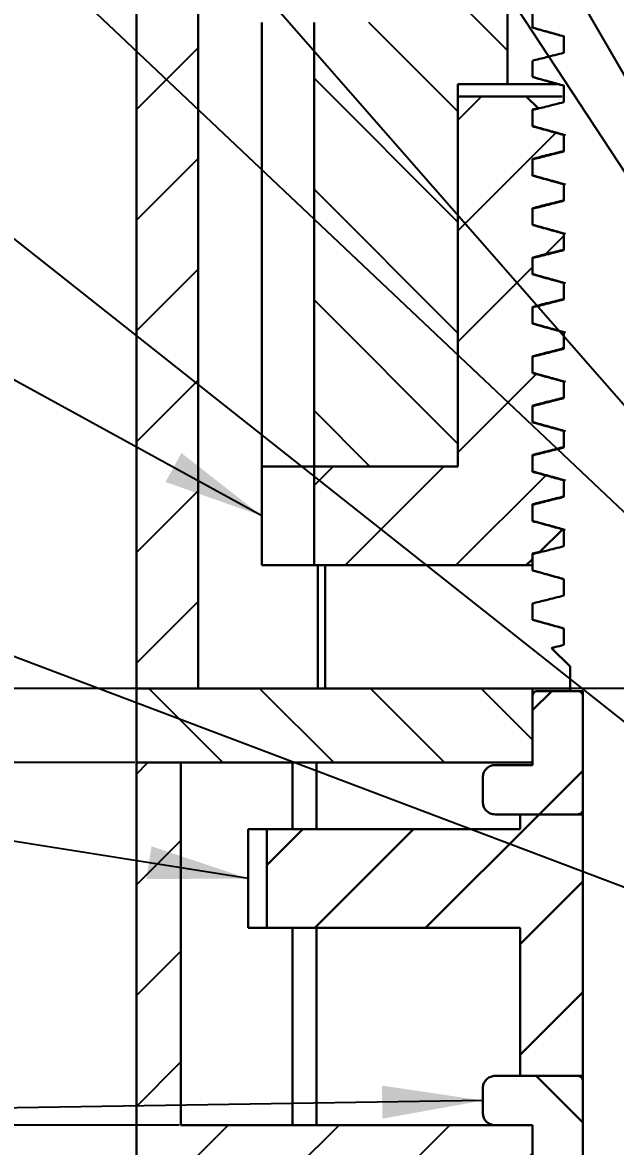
# Model space of a CAD drawing. Header units: millimetres. Extents: x 0 to 2406, y -938 to 757.
# Drawn here: x 498.7 to 522.74, y 229.88 to 275.44 of the extents above; entities that cross this region are included whole.
import ezdxf

# ---------------------------------------------------------------- set-up
doc = ezdxf.new("R2010")
doc.units = ezdxf.units.MM
doc.header["$PDSIZE"] = -1
doc.layers.add('10', color=7, linetype='Continuous')
doc.styles.add('SLDTEXTSTYLE2', font='TXT', dxfattribs={"width": 0.7})
doc.dimstyles.new('SLDDIMSTYLE1', dxfattribs={"dimtxt": 3.5, "dimasz": 4.08, "dimexe": 0, "dimexo": 0.0625, "dimgap": 0.875, "dimtad": 2, "dimrnd": 1e-09, "dimzin": 4, "dimdsep": 46, "dimtxsty": 'SLDTEXTSTYLE2', "dimsah": 1, "dimcen": 0.09, "dimadec": 0, "dimazin": 1, "dimtfac": 1, "dimtofl": 0, "dimtmove": 0, "dimatfit": 3, "dimfxl": 1, "dimfrac": 2, "dimtolj": 1, "dimtzin": 12, "dimarcsym": 0})
doc.dimstyles.new('SLDDIMSTYLE4', dxfattribs={"dimtxt": 0.18, "dimasz": 4.08, "dimexe": 0, "dimexo": 0.0625, "dimgap": 0, "dimtad": 0, "dimtih": 1, "dimtoh": 1, "dimdec": 0, "dimrnd": 1e-09, "dimzin": 0, "dimdsep": 46, "dimtxsty": 'Standard', "dimsah": 1, "dimcen": 0.09, "dimadec": 0, "dimazin": 0, "dimtfac": 4.08, "dimtdec": 0, "dimtofl": 0, "dimtmove": 0, "dimatfit": 3, "dimfxl": 1, "dimfrac": 2, "dimtolj": 1, "dimtzin": 0, "dimarcsym": 0})
doc.dimstyles.new('SLDDIMSTYLE8', dxfattribs={"dimtxt": 3.5, "dimasz": 4.08, "dimexe": 0, "dimexo": 0.0625, "dimgap": 0.875, "dimtad": 2, "dimrnd": 1e-09, "dimzin": 4, "dimdsep": 46, "dimtxsty": 'SLDTEXTSTYLE2', "dimsah": 1, "dimcen": 0.09, "dimadec": 0, "dimazin": 1, "dimtfac": 1, "dimtmove": 0, "dimatfit": 0, "dimfxl": 1, "dimfrac": 2, "dimtolj": 1, "dimtzin": 12, "dimarcsym": 0})
pattern_1 = [(45, (92.2066, 0), (-2.245064, 2.245064), [])]
pattern_2 = [(135, (92.2066, 0), (-2.245064, -2.245064), [])]

# ---------------------------------------------------------------- blocks, each defined once
blk = doc.blocks.new('_D_18')
at = {"layer": '10', "color": 0, "lineweight": -2, "transparency": 16777216}
for p, q in [((483.017, 249.518), (483.017, 253.598)), ((503.252, 245.438), (483.017, 245.438)), ((483.017, 245.438), (483.017, 230.738)), ((505.052, 230.738), (483.017, 230.738)), ((483.017, 226.658), (483.017, 206.128))]:
    blk.add_line(p, q, dxfattribs=at)
at = {"layer": '10', "color": 0, "transparency": 16777216}
for points in [[(482.337, 249.518), (483.697, 249.518), (483.017, 245.438)], [(482.337, 226.658), (483.697, 226.658), (483.017, 230.738)]]:
    blk.add_solid(points, dxfattribs=at)
at = {"layer": 'Defpoints', "color": 0, "transparency": 16777216}
for p in [(483.017, 245.438), (503.315, 245.438), (505.115, 230.738)]:
    blk.add_point(p, dxfattribs=at)
at = {"layer": '10', "color": 0, "lineweight": 25, "transparency": 16777216, "insert": (476.142, 214.353), "char_height": 3.5, "attachment_point": 2, "rotation": 90, "style": 'SLDTEXTSTYLE2'}
blk.add_mtext('\\A1;{\\H1.71429x;14.70}', dxfattribs=at)
blk = doc.blocks.new('_D_19')
at = {"layer": '10', "color": 0, "lineweight": -2, "transparency": 16777216}
for p, q in [((527.155, 452.338), (494.45, 452.338)), ((494.45, 252.518), (494.45, 448.258)), ((529.194, 248.438), (494.45, 248.438))]:
    blk.add_line(p, q, dxfattribs=at)
at = {"layer": '10', "color": 0, "transparency": 16777216}
for points in [[(493.77, 448.258), (495.13, 448.258), (494.45, 452.338)], [(493.77, 252.518), (495.13, 252.518), (494.45, 248.438)]]:
    blk.add_solid(points, dxfattribs=at)
at = {"layer": 'Defpoints', "color": 0, "transparency": 16777216}
for p in [(494.45, 452.338), (527.217, 452.338), (529.257, 248.438)]:
    blk.add_point(p, dxfattribs=at)
at = {"layer": '10', "color": 0, "lineweight": 25, "transparency": 16777216, "insert": (487.575, 364.827), "char_height": 3.5, "attachment_point": 2, "rotation": 90, "style": 'SLDTEXTSTYLE2'}
blk.add_mtext('\\A1;{\\Fgbenor|c134;\\H1.71429x;203.90}', dxfattribs=at)

msp = doc.modelspace()

# ---------------------------------------------------------------- hatches: boundary and pattern name
at = {"layer": '10', "linetype": 'Continuous', "lineweight": 25}
h = msp.add_hatch(dxfattribs=at)
h.set_pattern_fill('ANSI31', color=256, angle=90, style=0)
h.set_pattern_definition(pattern_2)
edge = h.paths.add_edge_path(flags=0)
edge.add_line((510.5149293, 257.438367), (516.3510332, 257.438367))
edge.add_line((516.3510332, 257.438367), (516.3510332, 272.938367))
edge.add_line((516.3510332, 272.938367), (518.363153, 272.938367))
edge.add_line((518.363153, 272.938367), (518.363153, 472.2881519))
edge.add_spline(control_points=[(518.363153, 472.2881519), (518.2791646, 472.3382116), (518.1951837, 472.3882838), (518.1112094, 472.438367)], knot_values=[0.013742572, 0.013742572, 0.013742572, 0.013742572, 0.0140322545, 0.0140322545, 0.0140322545, 0.0140322545], weights=[1, 1, 1, 1], degree=3, periodic=0)
edge.add_line((518.1112094, 472.438367), (518.1112094, 505.938367))
edge.add_spline(control_points=[(518.1112094, 505.938367), (517.6078459, 506.4380032), (517.1049141, 506.9380742), (516.6022034, 507.438367)], knot_values=[0.0187995827, 0.0187995827, 0.0187995827, 0.0187995827, 0.0209215817, 0.0209215817, 0.0209215817, 0.0209215817], weights=[1, 1, 1, 1], degree=3, periodic=0)
edge.add_line((516.6022034, 507.438367), (515.1463067, 507.438367))
edge.add_spline(control_points=[(515.1463067, 507.438367), (514.8787642, 507.171737), (514.6112612, 506.9050674), (514.3437889, 506.638367)], knot_values=[0.0262010486, 0.0262010486, 0.0262010486, 0.0262010486, 0.0273347172, 0.0273347172, 0.0273347172, 0.0273347172], weights=[1, 1, 1, 1], degree=3, periodic=0)
edge.add_line((514.3437889, 506.638367), (514.3437889, 275.438367))
edge.add_line((514.3437889, 275.438367), (510.5149293, 275.438367))
edge.add_line((510.5149293, 275.438367), (510.5149293, 257.438367))
h = msp.add_hatch(dxfattribs=at)
h.set_pattern_fill('ANSI31', color=256, style=0)
h.set_pattern_definition(pattern_1)
h.paths.add_polyline_path([(503.3149293, 248.438367), (505.8149293, 248.438367), (505.8149293, 468.438367), (504.1149293, 468.438367), (504.1149293, 466.438367), (503.3149293, 466.438367)], flags=0)
h = msp.add_hatch(dxfattribs=at)
h.set_pattern_fill('ANSI31', color=256, style=0)
h.set_pattern_definition(pattern_1)
edge = h.paths.add_edge_path(flags=0)
edge.add_line((520.6425811, 258.2282455), (520.6425811, 258.8883725))
edge.add_spline(control_points=[(520.6425811, 258.8883725), (520.4375151, 258.9457427), (520.2323487, 259.0027544), (520.0271192, 259.0595367), (519.8091104, 259.1198548), (519.5910294, 259.1799119), (519.3729013, 259.2397971)], knot_values=[0.0000397731, 0.0000397731, 0.0000397731, 0.0000397731, 0.0006785928, 0.0006785928, 0.0006785928, 0.0013571902, 0.0013571902, 0.0013571902, 0.0013571902], weights=[1, 1, 1, 1, 1, 1, 1], degree=3, periodic=0)
edge.add_line((519.3729013, 259.2397971), (519.3729013, 259.9097971))
edge.add_spline(control_points=[(519.3729013, 259.9097971), (519.590663, 259.9653576), (519.8085105, 260.020584), (520.026486, 260.0752999), (520.2317175, 260.1268169), (520.4370626, 260.1778859), (520.6425811, 260.2282455)], knot_values=[0, 0, 0, 0, 0.0006742137, 0.0006742137, 0.0006742137, 0.0013090105, 0.0013090105, 0.0013090105, 0.0013090105], weights=[1, 1, 1, 1, 1, 1, 1], degree=3, periodic=0)
edge.add_line((520.6425811, 260.2282455), (520.6425811, 260.8883725))
edge.add_spline(control_points=[(520.6425811, 260.8883725), (520.4375151, 260.9457427), (520.2323487, 261.0027544), (520.0271192, 261.0595367), (519.8091104, 261.1198548), (519.5910294, 261.1799119), (519.3729013, 261.2397971)], knot_values=[0.0000397731, 0.0000397731, 0.0000397731, 0.0000397731, 0.0006785928, 0.0006785928, 0.0006785928, 0.0013571902, 0.0013571902, 0.0013571902, 0.0013571902], weights=[1, 1, 1, 1, 1, 1, 1], degree=3, periodic=0)
edge.add_line((519.3729013, 261.2397971), (519.3729013, 261.9097971))
edge.add_spline(control_points=[(519.3729013, 261.9097971), (519.590663, 261.9653576), (519.8085105, 262.020584), (520.026486, 262.0752999), (520.2317175, 262.1268169), (520.4370626, 262.1778859), (520.6425811, 262.2282455)], knot_values=[0, 0, 0, 0, 0.0006742137, 0.0006742137, 0.0006742137, 0.0013090105, 0.0013090105, 0.0013090105, 0.0013090105], weights=[1, 1, 1, 1, 1, 1, 1], degree=3, periodic=0)
edge.add_line((520.6425811, 262.2282455), (520.6425811, 262.8883725))
edge.add_spline(control_points=[(520.6425811, 262.8883725), (520.4375151, 262.9457427), (520.2323487, 263.0027544), (520.0271192, 263.0595367), (519.8091104, 263.1198548), (519.5910294, 263.1799119), (519.3729013, 263.2397971)], knot_values=[0.0000397731, 0.0000397731, 0.0000397731, 0.0000397731, 0.0006785928, 0.0006785928, 0.0006785928, 0.0013571902, 0.0013571902, 0.0013571902, 0.0013571902], weights=[1, 1, 1, 1, 1, 1, 1], degree=3, periodic=0)
edge.add_line((519.3729013, 263.2397971), (519.3729013, 263.9097971))
edge.add_spline(control_points=[(519.3729013, 263.9097971), (519.590663, 263.9653576), (519.8085105, 264.020584), (520.026486, 264.0752999), (520.2317175, 264.1268169), (520.4370626, 264.1778859), (520.6425811, 264.2282455)], knot_values=[0, 0, 0, 0, 0.0006742137, 0.0006742137, 0.0006742137, 0.0013090105, 0.0013090105, 0.0013090105, 0.0013090105], weights=[1, 1, 1, 1, 1, 1, 1], degree=3, periodic=0)
edge.add_line((520.6425811, 264.2282455), (520.6425811, 264.8883725))
edge.add_spline(control_points=[(520.6425811, 264.8883725), (520.4375151, 264.9457427), (520.2323487, 265.0027544), (520.0271192, 265.0595367), (519.8091104, 265.1198548), (519.5910294, 265.1799119), (519.3729013, 265.2397971)], knot_values=[0.0000397731, 0.0000397731, 0.0000397731, 0.0000397731, 0.0006785928, 0.0006785928, 0.0006785928, 0.0013571902, 0.0013571902, 0.0013571902, 0.0013571902], weights=[1, 1, 1, 1, 1, 1, 1], degree=3, periodic=0)
edge.add_line((519.3729013, 265.2397971), (519.3729013, 265.9097971))
edge.add_spline(control_points=[(519.3729013, 265.9097971), (519.590663, 265.9653576), (519.8085105, 266.020584), (520.026486, 266.0752999), (520.2317175, 266.1268169), (520.4370626, 266.1778859), (520.6425811, 266.2282455)], knot_values=[0, 0, 0, 0, 0.0006742137, 0.0006742137, 0.0006742137, 0.0013090105, 0.0013090105, 0.0013090105, 0.0013090105], weights=[1, 1, 1, 1, 1, 1, 1], degree=3, periodic=0)
edge.add_line((520.6425811, 266.2282455), (520.6425811, 266.8883725))
edge.add_spline(control_points=[(520.6425811, 266.8883725), (520.4375151, 266.9457427), (520.2323487, 267.0027544), (520.0271192, 267.0595367), (519.8091104, 267.1198548), (519.5910294, 267.1799119), (519.3729013, 267.2397971)], knot_values=[0.0000397731, 0.0000397731, 0.0000397731, 0.0000397731, 0.0006785928, 0.0006785928, 0.0006785928, 0.0013571902, 0.0013571902, 0.0013571902, 0.0013571902], weights=[1, 1, 1, 1, 1, 1, 1], degree=3, periodic=0)
edge.add_line((519.3729013, 267.2397971), (519.3729013, 267.9097971))
edge.add_spline(control_points=[(519.3729013, 267.9097971), (519.590663, 267.9653576), (519.8085105, 268.020584), (520.026486, 268.0752999), (520.2317175, 268.1268169), (520.4370626, 268.1778859), (520.6425811, 268.2282455)], knot_values=[0, 0, 0, 0, 0.0006742137, 0.0006742137, 0.0006742137, 0.0013090105, 0.0013090105, 0.0013090105, 0.0013090105], weights=[1, 1, 1, 1, 1, 1, 1], degree=3, periodic=0)
edge.add_line((520.6425811, 268.2282455), (520.6425811, 268.8883725))
edge.add_spline(control_points=[(520.6425811, 268.8883725), (520.4375151, 268.9457427), (520.2323487, 269.0027544), (520.0271192, 269.0595367), (519.8091104, 269.1198548), (519.5910294, 269.1799119), (519.3729013, 269.2397971)], knot_values=[0.0000397731, 0.0000397731, 0.0000397731, 0.0000397731, 0.0006785928, 0.0006785928, 0.0006785928, 0.0013571902, 0.0013571902, 0.0013571902, 0.0013571902], weights=[1, 1, 1, 1, 1, 1, 1], degree=3, periodic=0)
edge.add_line((519.3729013, 269.2397971), (519.3729013, 269.9097971))
edge.add_spline(control_points=[(519.3729013, 269.9097971), (519.590663, 269.9653576), (519.8085105, 270.020584), (520.026486, 270.0752999), (520.2317175, 270.1268169), (520.4370626, 270.1778859), (520.6425811, 270.2282455)], knot_values=[0, 0, 0, 0, 0.0006742137, 0.0006742137, 0.0006742137, 0.0013090105, 0.0013090105, 0.0013090105, 0.0013090105], weights=[1, 1, 1, 1, 1, 1, 1], degree=3, periodic=0)
edge.add_line((520.6425811, 270.2282455), (520.6425811, 270.8883725))
edge.add_spline(control_points=[(520.6425811, 270.8883725), (520.4375151, 270.9457427), (520.2323487, 271.0027544), (520.0271192, 271.0595367), (519.8091104, 271.1198548), (519.5910294, 271.1799119), (519.3729013, 271.2397971)], knot_values=[0.0000397731, 0.0000397731, 0.0000397731, 0.0000397731, 0.0006785928, 0.0006785928, 0.0006785928, 0.0013571902, 0.0013571902, 0.0013571902, 0.0013571902], weights=[1, 1, 1, 1, 1, 1, 1], degree=3, periodic=0)
edge.add_line((519.3729013, 271.2397971), (519.3729013, 271.9097971))
edge.add_spline(control_points=[(519.3729013, 271.9097971), (519.4476298, 271.9288636), (519.5223686, 271.9478899), (519.597119, 271.9668702)], knot_values=[0, 0, 0, 0, 0.0002313674, 0.0002313674, 0.0002313674, 0.0002313674], weights=[1, 1, 1, 1], degree=3, periodic=0)
edge.add_spline(control_points=[(519.597119, 271.9668702), (519.4380251, 272.1239435), (519.2790305, 272.2811175), (519.1201106, 272.438367)], knot_values=[0.0132082727, 0.0132082727, 0.0132082727, 0.0132082727, 0.0138769161, 0.0138769161, 0.0138769161, 0.0138769161], weights=[1, 1, 1, 1], degree=3, periodic=0)
edge.add_line((519.1201106, 272.438367), (516.3510332, 272.438367))
edge.add_line((516.3510332, 272.438367), (516.3510332, 257.438367))
edge.add_line((516.3510332, 257.438367), (510.5149293, 257.438367))
edge.add_line((510.5149293, 257.438367), (510.5149293, 253.438367))
edge.add_line((510.5149293, 253.438367), (519.1201106, 253.438367))
edge.add_spline(control_points=[(519.1201106, 253.438367), (519.2043519, 253.5217229), (519.2886143, 253.6050574), (519.3729013, 253.688367)], knot_values=[0.0000542978, 0.0000542978, 0.0000542978, 0.0000542978, 0.000409714, 0.000409714, 0.000409714, 0.000409714], weights=[1, 1, 1, 1], degree=3, periodic=0)
edge.add_line((519.3729013, 253.688367), (519.3729013, 253.9097971))
edge.add_spline(control_points=[(519.3729013, 253.9097971), (519.4735301, 253.9354719), (519.5741776, 253.961074), (519.6748472, 253.9865885)], knot_values=[0, 0, 0, 0, 0.0003115576, 0.0003115576, 0.0003115576, 0.0003115576], weights=[1, 1, 1, 1], degree=3, periodic=0)
edge.add_spline(control_points=[(519.6748472, 253.9865885), (519.9836966, 254.2913852), (520.2929196, 254.595805), (520.6028761, 254.8994757)], knot_values=[0.0008339732, 0.0008339732, 0.0008339732, 0.0008339732, 0.0021354011, 0.0021354011, 0.0021354011, 0.0021354011], weights=[1, 1, 1, 1], degree=3, periodic=0)
edge.add_spline(control_points=[(520.6028761, 254.8994757), (520.4110326, 254.9530999), (520.2191036, 255.006419), (520.0271192, 255.0595367), (519.8091104, 255.1198548), (519.5910294, 255.1799119), (519.3729013, 255.2397971)], knot_values=[0.0000810013, 0.0000810013, 0.0000810013, 0.0000810013, 0.0006785928, 0.0006785928, 0.0006785928, 0.0013571902, 0.0013571902, 0.0013571902, 0.0013571902], weights=[1, 1, 1, 1, 1, 1, 1], degree=3, periodic=0)
edge.add_line((519.3729013, 255.2397971), (519.3729013, 255.9097971))
edge.add_spline(control_points=[(519.3729013, 255.9097971), (519.590663, 255.9653576), (519.8085105, 256.020584), (520.026486, 256.0752999), (520.2317175, 256.1268169), (520.4370626, 256.1778859), (520.6425811, 256.2282455)], knot_values=[0, 0, 0, 0, 0.0006742137, 0.0006742137, 0.0006742137, 0.0013090105, 0.0013090105, 0.0013090105, 0.0013090105], weights=[1, 1, 1, 1, 1, 1, 1], degree=3, periodic=0)
edge.add_line((520.6425811, 256.2282455), (520.6425811, 256.8883725))
edge.add_spline(control_points=[(520.6425811, 256.8883725), (520.4375151, 256.9457427), (520.2323487, 257.0027544), (520.0271192, 257.0595367), (519.8091104, 257.1198548), (519.5910294, 257.1799119), (519.3729013, 257.2397971)], knot_values=[0.0000397731, 0.0000397731, 0.0000397731, 0.0000397731, 0.0006785928, 0.0006785928, 0.0006785928, 0.0013571902, 0.0013571902, 0.0013571902, 0.0013571902], weights=[1, 1, 1, 1, 1, 1, 1], degree=3, periodic=0)
edge.add_line((519.3729013, 257.2397971), (519.3729013, 257.9097971))
edge.add_spline(control_points=[(519.3729013, 257.9097971), (519.590663, 257.9653576), (519.8085105, 258.020584), (520.026486, 258.0752999), (520.2317175, 258.1268169), (520.4370626, 258.1778859), (520.6425811, 258.2282455)], knot_values=[0, 0, 0, 0, 0.0006742137, 0.0006742137, 0.0006742137, 0.0013090105, 0.0013090105, 0.0013090105, 0.0013090105], weights=[1, 1, 1, 1, 1, 1, 1], degree=3, periodic=0)
h = msp.add_hatch(dxfattribs=at)
h.set_pattern_fill('ANSI31', color=256, angle=90, style=0)
h.set_pattern_definition(pattern_2)
h.paths.add_polyline_path([(503.3149293, 248.438367), (503.3149293, 245.438367), (519.3729013, 245.438367), (519.3729013, 248.438367)], flags=0)
at = {"layer": '10', "linetype": 'Continuous', "lineweight": 30}
h = msp.add_hatch(dxfattribs=at)
h.set_pattern_fill('ANSI31', color=256, style=0)
h.set_pattern_definition(pattern_1)
edge = h.paths.add_edge_path(flags=0)
edge.add_spline(control_points=[(517.3562196, 243.838367), (517.3562196, 243.7827214), (517.3658316, 243.7263104), (517.3842442, 243.6737993), (517.4026768, 243.6212308), (517.4304326, 243.5711256), (517.4651869, 243.52759), (517.5000291, 243.4839441), (517.542855, 243.4457034), (517.5901213, 243.4159572), (517.6376558, 243.3860421), (517.6909795, 243.3638967), (517.7457106, 243.3512898), (517.7828833, 243.3427273), (517.8212708, 243.338367), (517.8594169, 243.338367)], knot_values=[0.0000001972, 0.0000001972, 0.0000001972, 0.0000001972, 0.000167134, 0.000167134, 0.000167134, 0.0003342418, 0.0003342418, 0.0003342418, 0.0005017663, 0.0005017663, 0.0005017663, 0.0006702493, 0.0006702493, 0.0006702493, 0.0007845198, 0.0007845198, 0.0007845198, 0.0007845198], weights=[1, 1, 1, 1, 1, 1, 1, 1, 1, 1, 1, 1, 1, 1, 1, 1], degree=3, periodic=0)
edge.add_line((517.8594169, 243.338367), (521.2062896, 243.338367))
edge.add_spline(control_points=[(521.2062896, 243.338367), (521.2246392, 243.338367), (521.2431423, 243.3407882), (521.2608722, 243.3455167), (521.2837843, 243.3516273), (521.3059696, 243.3617912), (521.3255119, 243.3752226), (521.3448342, 243.3885029), (521.3621213, 243.4053686), (521.3757692, 243.424433), (521.3890424, 243.4429739), (521.3992476, 243.4641342), (521.4053927, 243.4860928), (521.4101327, 243.5030307), (521.4125783, 243.5207784), (521.4125783, 243.538367)], knot_values=[0.0000864699, 0.0000864699, 0.0000864699, 0.0000864699, 0.0001414714, 0.0001414714, 0.0001414714, 0.0002126272, 0.0002126272, 0.0002126272, 0.0002829985, 0.0002829985, 0.0002829985, 0.0003514234, 0.0003514234, 0.0003514234, 0.000403887, 0.000403887, 0.000403887, 0.000403887], weights=[1, 1, 1, 1, 1, 1, 1, 1, 1, 1, 1, 1, 1, 1, 1, 1], degree=3, periodic=0)
edge.add_line((521.4125783, 243.538367), (521.4125783, 248.138367))
edge.add_spline(control_points=[(521.4125783, 248.138367), (521.4125783, 248.1601551), (521.408787, 248.1822415), (521.4015591, 248.2027957), (521.3943133, 248.2234012), (521.3834267, 248.2430273), (521.3698585, 248.2601443), (521.3560896, 248.2775147), (521.339202, 248.2927687), (521.3205833, 248.304796), (521.3013948, 248.3171914), (521.2798595, 248.3264939), (521.2576985, 248.3320375), (521.2409489, 248.3362273), (521.2235553, 248.338367), (521.2062896, 248.338367)], knot_values=[0.0000001971, 0.0000001971, 0.0000001971, 0.0000001971, 0.0000655613, 0.0000655613, 0.0000655613, 0.0001310612, 0.0001310612, 0.0001310612, 0.0001975199, 0.0001975199, 0.0001975199, 0.0002660359, 0.0002660359, 0.0002660359, 0.0003177979, 0.0003177979, 0.0003177979, 0.0003177979], weights=[1, 1, 1, 1, 1, 1, 1, 1, 1, 1, 1, 1, 1, 1, 1, 1], degree=3, periodic=0)
edge.add_line((521.2062896, 248.338367), (519.5753469, 248.338367))
edge.add_spline(control_points=[(519.5753469, 248.338367), (519.5682779, 248.338367), (519.5611994, 248.3380007), (519.5541682, 248.3372706), (519.5313375, 248.3349001), (519.5085967, 248.3285537), (519.4878496, 248.3187343), (519.4671711, 248.3089473), (519.4478965, 248.2954329), (519.4316792, 248.2792964), (519.4156201, 248.2633173), (519.4021111, 248.2443166), (519.3923313, 248.2238817), (519.3826667, 248.2036876), (519.3763756, 248.1815284), (519.3740091, 248.1592662), (519.3732716, 248.1523291), (519.3729013, 248.1453432), (519.3729013, 248.138367)], knot_values=[0.0003149874, 0.0003149874, 0.0003149874, 0.0003149874, 0.0003360546, 0.0003360546, 0.0003360546, 0.000404939, 0.000404939, 0.000404939, 0.0004736027, 0.0004736027, 0.0004736027, 0.0005415932, 0.0005415932, 0.0005415932, 0.0006087711, 0.0006087711, 0.0006087711, 0.0006294305, 0.0006294305, 0.0006294305, 0.0006294305], weights=[1, 1, 1, 1, 1, 1, 1, 1, 1, 1, 1, 1, 1, 1, 1, 1, 1, 1, 1], degree=3, periodic=0)
edge.add_line((519.3729013, 248.138367), (519.3729013, 245.338367))
edge.add_line((519.3729013, 245.338367), (517.8594169, 245.338367))
edge.add_spline(control_points=[(517.8594169, 245.338367), (517.8409741, 245.338367), (517.8225038, 245.3373576), (517.8041709, 245.3353471), (517.7477747, 245.3291624), (517.6916619, 245.3131499), (517.6405123, 245.288604), (517.5894788, 245.2641138), (517.5419699, 245.2304435), (517.501996, 245.1903653), (517.4622372, 245.1505027), (517.4288295, 245.1031893), (517.4046151, 245.0523617), (517.380548, 245.0018432), (517.3648963, 244.9464507), (517.3589932, 244.8908045), (517.3571468, 244.8733986), (517.3562196, 244.8558706), (517.3562196, 244.838367)], knot_values=[0.0007848792, 0.0007848792, 0.0007848792, 0.0007848792, 0.0008398553, 0.0008398553, 0.0008398553, 0.0010100929, 0.0010100929, 0.0010100929, 0.0011799508, 0.0011799508, 0.0011799508, 0.0013488881, 0.0013488881, 0.0013488881, 0.0015167824, 0.0015167824, 0.0015167824, 0.0015686191, 0.0015686191, 0.0015686191, 0.0015686191], weights=[1, 1, 1, 1, 1, 1, 1, 1, 1, 1, 1, 1, 1, 1, 1, 1, 1, 1, 1], degree=3, periodic=0)
edge.add_line((517.3562196, 244.838367), (517.3562196, 243.838367))
at = {"layer": '10', "linetype": 'Continuous', "lineweight": 25}
h = msp.add_hatch(dxfattribs=at)
h.set_pattern_fill('ANSI31', color=256, style=0)
h.set_pattern_definition(pattern_1)
edge = h.paths.add_edge_path(flags=0)
edge.add_line((519.3729013, 230.738367), (505.1149293, 230.738367))
edge.add_line((505.1149293, 230.738367), (505.1149293, 245.438367))
edge.add_line((505.1149293, 245.438367), (503.3149293, 245.438367))
edge.add_line((503.3149293, 245.438367), (503.3149293, 229.438367))
edge.add_arc((503.8149293, 229.438367), 0.5, 180, 270)
edge.add_line((503.8149293, 228.938367), (519.3729013, 228.938367))
edge.add_line((519.3729013, 228.938367), (519.3729013, 230.738367))
at = {"layer": '10', "linetype": 'Continuous', "lineweight": 30}
h = msp.add_hatch(dxfattribs=at)
h.set_pattern_fill('ANSI31', color=256, style=0)
h.set_pattern_definition(pattern_1)
h.paths.add_polyline_path([(508.607186, 238.738367), (518.8675776, 238.738367), (518.8675776, 232.738367), (521.4125783, 232.738367), (521.4125783, 243.338367), (518.8675776, 243.338367), (518.8675776, 242.738367), (508.607186, 242.738367)], flags=0)
h = msp.add_hatch(dxfattribs=at)
h.set_pattern_fill('ANSI31', color=256, angle=90, style=0)
h.set_pattern_definition(pattern_2)
edge = h.paths.add_edge_path(flags=0)
edge.add_spline(control_points=[(521.4125783, 232.538367), (521.4125783, 232.5601551), (521.408787, 232.5822415), (521.4015591, 232.6027957), (521.3943133, 232.6234012), (521.3834267, 232.6430273), (521.3698585, 232.6601443), (521.3560896, 232.6775147), (521.339202, 232.6927687), (521.3205833, 232.704796), (521.3013948, 232.7171914), (521.2798595, 232.7264939), (521.2576985, 232.7320375), (521.2409489, 232.7362273), (521.2235553, 232.738367), (521.2062896, 232.738367)], knot_values=[0.0000001971, 0.0000001971, 0.0000001971, 0.0000001971, 0.0000655613, 0.0000655613, 0.0000655613, 0.0001310612, 0.0001310612, 0.0001310612, 0.0001975199, 0.0001975199, 0.0001975199, 0.0002660359, 0.0002660359, 0.0002660359, 0.0003177979, 0.0003177979, 0.0003177979, 0.0003177979], weights=[1, 1, 1, 1, 1, 1, 1, 1, 1, 1, 1, 1, 1, 1, 1, 1], degree=3, periodic=0)
edge.add_line((521.2062896, 232.738367), (517.8594169, 232.738367))
edge.add_spline(control_points=[(517.8594169, 232.738367), (517.8409741, 232.738367), (517.8225038, 232.7373576), (517.8041709, 232.7353471), (517.7477747, 232.7291624), (517.6916619, 232.7131499), (517.6405123, 232.688604), (517.5894788, 232.6641138), (517.5419699, 232.6304435), (517.501996, 232.5903653), (517.4622372, 232.5505027), (517.4288295, 232.5031893), (517.4046151, 232.4523617), (517.380548, 232.4018432), (517.3648963, 232.3464507), (517.3589932, 232.2908045), (517.3571468, 232.2733986), (517.3562196, 232.2558706), (517.3562196, 232.238367)], knot_values=[0.0007848792, 0.0007848792, 0.0007848792, 0.0007848792, 0.0008398553, 0.0008398553, 0.0008398553, 0.0010100929, 0.0010100929, 0.0010100929, 0.0011799508, 0.0011799508, 0.0011799508, 0.0013488881, 0.0013488881, 0.0013488881, 0.0015167824, 0.0015167824, 0.0015167824, 0.0015686191, 0.0015686191, 0.0015686191, 0.0015686191], weights=[1, 1, 1, 1, 1, 1, 1, 1, 1, 1, 1, 1, 1, 1, 1, 1, 1, 1, 1], degree=3, periodic=0)
edge.add_line((517.3562196, 232.238367), (517.3562196, 231.238367))
edge.add_spline(control_points=[(517.3562196, 231.238367), (517.3562196, 231.1827214), (517.3658316, 231.1263104), (517.3842442, 231.0737993), (517.4026768, 231.0212308), (517.4304326, 230.9711256), (517.4651869, 230.92759), (517.5000291, 230.8839441), (517.542855, 230.8457034), (517.5901213, 230.8159572), (517.6376558, 230.7860421), (517.6909795, 230.7638967), (517.7457106, 230.7512898), (517.7828833, 230.7427273), (517.8212708, 230.738367), (517.8594169, 230.738367)], knot_values=[0.0000001972, 0.0000001972, 0.0000001972, 0.0000001972, 0.000167134, 0.000167134, 0.000167134, 0.0003342418, 0.0003342418, 0.0003342418, 0.0005017663, 0.0005017663, 0.0005017663, 0.0006702493, 0.0006702493, 0.0006702493, 0.0007845198, 0.0007845198, 0.0007845198, 0.0007845198], weights=[1, 1, 1, 1, 1, 1, 1, 1, 1, 1, 1, 1, 1, 1, 1, 1], degree=3, periodic=0)
edge.add_line((517.8594169, 230.738367), (519.3729013, 230.738367))
edge.add_line((519.3729013, 230.738367), (519.3729013, 227.938367))
edge.add_spline(control_points=[(519.3729013, 227.938367), (519.3729013, 227.9162434), (519.3767225, 227.8938165), (519.3840363, 227.8729367), (519.3913705, 227.8519986), (519.4024153, 227.8320425), (519.4162352, 227.8146872), (519.4301249, 227.7972444), (519.4471922, 227.7819523), (519.4660268, 227.7700177), (519.4850703, 227.7579508), (519.5064362, 227.7489863), (519.5283808, 227.7438193), (519.5437218, 227.7402071), (519.5595864, 227.738367), (519.5753469, 227.738367)], knot_values=[0.0000001972, 0.0000001972, 0.0000001972, 0.0000001972, 0.0000665682, 0.0000665682, 0.0000665682, 0.0001331155, 0.0001331155, 0.0001331155, 0.0001999937, 0.0001999937, 0.0001999937, 0.0002676206, 0.0002676206, 0.0002676206, 0.0003148423, 0.0003148423, 0.0003148423, 0.0003148423], weights=[1, 1, 1, 1, 1, 1, 1, 1, 1, 1, 1, 1, 1, 1, 1, 1], degree=3, periodic=0)
edge.add_line((519.5753469, 227.738367), (521.2062896, 227.738367))
edge.add_spline(control_points=[(521.2062896, 227.738367), (521.2126622, 227.738367), (521.2190413, 227.738655), (521.225388, 227.7392291), (521.2489604, 227.7413615), (521.2724963, 227.7475778), (521.2940281, 227.7574055), (521.3155338, 227.7672213), (521.3356484, 227.7809278), (521.3525711, 227.7974343), (521.3691504, 227.8136058), (521.3831363, 227.8329396), (521.3931936, 227.853802), (521.4029375, 227.8740141), (521.4092664, 227.8962414), (521.4115623, 227.9185619), (521.4122386, 227.9251376), (521.4125783, 227.9317566), (521.4125783, 227.938367)], knot_values=[0.0003172803, 0.0003172803, 0.0003172803, 0.0003172803, 0.000336262, 0.000336262, 0.000336262, 0.0004073125, 0.0004073125, 0.0004073125, 0.000478304, 0.000478304, 0.000478304, 0.0005478569, 0.0005478569, 0.0005478569, 0.0006152129, 0.0006152129, 0.0006152129, 0.0006347834, 0.0006347834, 0.0006347834, 0.0006347834], weights=[1, 1, 1, 1, 1, 1, 1, 1, 1, 1, 1, 1, 1, 1, 1, 1, 1, 1, 1], degree=3, periodic=0)
edge.add_line((521.4125783, 227.938367), (521.4125783, 232.538367))

# ---------------------------------------------------------------- linework, layer by layer
at = {"color": 7, "linetype": 'Continuous', "lineweight": 30}
for p, q in [((518.363153, 272.938367), (518.363153, 472.2881519)), ((505.8149293, 248.438367), (505.8149293, 468.438367)), ((503.3149293, 248.438367), (503.3149293, 466.438367)), ((519.3729013, 275.2257673), (519.3729013, 275.8889596)), ((508.3951303, 257.438367), (508.3951303, 275.438367)), ((510.5149293, 275.438367), (510.5149293, 257.438367)), ((519.4587654, 275.2016591), (519.3728902, 275.2257718)), ((520.6425811, 274.8774424), (520.6425811, 274.2074424)), ((519.3729013, 273.2289988), (519.3729013, 273.8854454)), ((516.3510332, 272.938367), (516.3510332, 257.438367)), ((516.3510332, 272.938367), (518.363153, 272.938367)), ((518.363153, 272.938367), (520.3510532, 272.938367)), ((519.4781011, 273.2036471), (519.3729055, 273.228997)), ((520.6425811, 272.8774424), (520.6425811, 272.2074424)), ((516.3510332, 257.438367), (516.3510332, 272.438367)), ((519.1201106, 272.438367), (516.3510332, 272.438367)), ((519.597119, 271.9668702), (519.1201106, 272.438367)), ((519.1201106, 272.438367), (520.5678925, 272.438367)), ((519.3729013, 271.9097971), (519.597119, 271.9668702)), ((519.3729013, 271.2397971), (519.3729013, 271.9097971)), ((519.3729013, 271.228104), (519.3729013, 271.8890172)), ((520.6425811, 270.8883725), (520.6425811, 270.2282455)), ((520.7112751, 270.871093), (520.6425811, 270.8883725)), ((520.6425811, 270.8774424), (520.6425811, 270.2074424)), ((519.3729013, 269.2397971), (519.3729013, 269.9097971)), ((519.4468296, 269.8941807), (519.3729013, 269.9097971)), ((519.3729013, 269.2252888), (519.3729013, 269.8882635)), ((520.6425811, 268.8883725), (520.6425811, 268.2282455)), ((520.7112751, 268.871093), (520.6425811, 268.8883725)), ((520.6425811, 268.8774424), (520.6425811, 268.2074424)), ((519.3729013, 267.2397971), (519.3729013, 267.9097971)), ((519.4479669, 267.8939405), (519.3729013, 267.9097971)), ((519.3729013, 267.2298893), (519.3729013, 267.8859389)), ((519.4554671, 267.2052975), (519.3729096, 267.2298859)), ((520.6425811, 266.8883725), (520.6425811, 266.2282455)), ((520.7112751, 266.871093), (520.6425811, 266.8883725)), ((520.6425811, 266.8774424), (520.6425811, 266.2074424)), ((519.3729013, 265.2397971), (519.3729013, 265.9097971)), ((519.4468091, 265.894185), (519.3729013, 265.9097971)), ((519.3729013, 265.2274293), (519.3729013, 265.8883054)), ((519.4597532, 265.2029181), (519.3728981, 265.2274306)), ((520.6425811, 264.8883725), (520.6425811, 264.2282455)), ((520.7112751, 264.871093), (520.6425811, 264.8883725)), ((520.6425811, 264.8774424), (520.6425811, 264.2074424)), ((519.3729013, 263.2397971), (519.3729013, 263.9097971)), ((519.447985, 263.8939366), (519.3729013, 263.9097971)), ((519.3729013, 263.2289438), (519.3729013, 263.8859017)), ((519.4806709, 263.2035271), (519.3729052, 263.2289421)), ((520.6425811, 262.8883725), (520.6425811, 262.2282455)), ((520.7112751, 262.871093), (520.6425811, 262.8883725)), ((520.6425811, 262.8774424), (520.6425811, 262.2074424)), ((519.3729013, 261.2397971), (519.3729013, 261.9097971)), ((519.4465019, 261.8942499), (519.3729013, 261.9097971)), ((519.3729013, 261.2288632), (519.3729013, 261.8889334)), ((520.6425811, 260.8883725), (520.6425811, 260.2282455)), ((520.7112751, 260.871093), (520.6425811, 260.8883725)), ((520.6425811, 260.8774424), (520.6425811, 260.2074424)), ((519.3729013, 259.2397971), (519.3729013, 259.9097971)), ((519.4469016, 259.8941655), (519.3729013, 259.9097971)), ((519.3729013, 259.2278514), (519.3729013, 259.8881163)), ((520.6425811, 258.8883725), (520.6425811, 258.2282455)), ((520.7112751, 258.871093), (520.6425811, 258.8883725)), ((520.6425811, 258.8774424), (520.6425811, 258.2074424)), ((519.3729013, 257.2397971), (519.3729013, 257.9097971)), ((519.4478771, 257.8939595), (519.3729013, 257.9097971)), ((519.3729013, 257.2288494), (519.3729013, 257.8861224)), ((508.3951303, 257.438367), (510.5149293, 257.438367)), ((508.3951303, 257.438367), (508.3951303, 253.438367)), ((510.5149293, 257.438367), (508.3951303, 257.438367)), ((516.3510332, 257.438367), (510.5149293, 257.438367)), ((510.5149293, 257.438367), (510.5149293, 253.438367)), ((510.5149293, 257.438367), (516.3510332, 257.438367)), ((519.4138662, 257.2168701), (519.3729048, 257.2288479)), ((520.6425811, 256.8883725), (520.6425811, 256.2282455)), ((520.7112751, 256.871093), (520.6425811, 256.8883725)), ((520.6425811, 256.8774424), (520.6425811, 256.2074424)), ((519.3729013, 255.2397971), (519.3729013, 255.9097971)), ((519.4468717, 255.8941718), (519.3729013, 255.9097971)), ((519.3729013, 255.2281069), (519.3729013, 255.8881776)), ((519.6748472, 253.9865885), (520.6028761, 254.8994757)), ((520.6425811, 254.8774424), (520.6425811, 254.2074424)), ((519.3729013, 253.9097971), (519.6748472, 253.9865885)), ((519.3729013, 253.688367), (519.3729013, 253.9097971)), ((519.44777, 253.8939821), (519.3729013, 253.9097971)), ((519.3729013, 253.2288723), (519.3729013, 253.8863414)), ((510.5149293, 253.438367), (508.3951303, 253.438367)), ((510.5149293, 253.438367), (519.1201106, 253.438367)), ((510.6649293, 248.438367), (510.6649293, 253.438367)), ((510.9649293, 248.438367), (510.9649293, 253.438367)), ((519.1201106, 253.438367), (519.3729013, 253.688367)), ((519.3729013, 253.438367), (519.1201106, 253.438367)), ((519.4832529, 253.2033922), (519.3729049, 253.2288708)), ((520.6425811, 252.8774424), (520.6425811, 252.2074424)), ((519.3729013, 251.2267207), (519.3729013, 251.8888343)), ((519.4884381, 251.2016778), (519.3728947, 251.2267233)), ((520.6425811, 250.8774424), (520.6425811, 250.2074424)), ((520.1393055, 250.0824444), (520.8982582, 249.338367)), ((520.8982582, 248.338367), (520.8982582, 249.338367)), ((505.8149293, 248.438367), (503.3149293, 248.438367)), ((503.3149293, 245.438367), (503.3149293, 248.438367)), ((519.3729013, 248.438367), (503.3149293, 248.438367)), ((519.3729013, 245.438367), (519.3729013, 248.438367)), ((520.8982582, 248.438367), (519.3729013, 248.438367)), ((519.5753469, 248.338367), (521.2062896, 248.338367)), ((520.8982582, 248.338367), (521.4125783, 248.338367)), ((521.4125783, 228.538367), (521.4125783, 248.338367)), ((519.3729013, 248.138367), (519.3729013, 245.338367)), ((521.4125783, 248.138367), (521.4125783, 243.538367)), ((519.3729013, 245.438367), (503.3149293, 245.438367)), ((503.3149293, 229.438367), (503.3149293, 245.438367)), ((503.3149293, 245.438367), (505.1149293, 245.438367)), ((505.1149293, 230.738367), (505.1149293, 245.438367)), ((509.6399293, 242.738367), (509.6399293, 245.438367)), ((510.6149293, 242.738367), (510.6149293, 245.438367)), ((517.8594169, 245.338367), (519.3729013, 245.338367)), ((517.3562196, 243.838367), (517.3562196, 244.838367)), ((517.8594169, 243.338367), (521.2062896, 243.338367)), ((518.8675776, 243.338367), (518.8675776, 242.738367)), ((518.8675776, 243.338367), (521.4125783, 243.338367)), ((521.4125783, 243.338367), (521.4125783, 232.738367)), ((507.8516114, 242.738367), (507.8516114, 238.738367)), ((508.607186, 242.738367), (508.607186, 238.738367)), ((518.8675776, 242.738367), (508.607186, 242.738367)), ((518.8675776, 238.738367), (508.607186, 238.738367)), ((509.6399293, 230.738367), (509.6399293, 238.738367)), ((510.6149293, 230.738367), (510.6149293, 238.738367)), ((518.8675776, 238.738367), (518.8675776, 232.738367)), ((521.2062896, 232.738367), (517.8594169, 232.738367)), ((518.8675776, 232.738367), (521.4125783, 232.738367)), ((521.4125783, 232.538367), (521.4125783, 227.938367)), ((517.3562196, 231.238367), (517.3562196, 232.238367)), ((505.1149293, 230.738367), (519.3729013, 230.738367)), ((519.3729013, 230.738367), (517.8594169, 230.738367)), ((519.3729013, 230.738367), (519.3729013, 227.938367)), ((519.3729013, 228.938367), (519.3729013, 230.738367))]:
    msp.add_line(p, q, dxfattribs=at)
for points, knots in [([(519.3729013, 275.2281156), (519.4919795, 275.1954504), (519.730136, 275.1301201), (520.1534371, 275.0134969), (520.4574898, 274.9289252), (520.6425811, 274.8774424)], [0, 0, 0, 0, 0.2812230588, 0.5624461346, 1, 1, 1, 1]), ([(519.446539, 275.2042674), (519.6630322, 275.1446391), (520.0621059, 275.0347229), (520.4603707, 274.9232297), (520.6425811, 274.8722203)], [0, 0, 0, 0, 0.5424893841, 1, 1, 1, 1]), ([(520.6425811, 274.2074424), (520.5227052, 274.177837), (520.2829534, 274.1186263), (519.8597056, 274.0123005), (519.5564768, 273.9350252), (519.3729013, 273.8882426)], [0, 0, 0, 0, 0.2829471771, 0.5658941508, 1, 1, 1, 1]), ([(519.3729013, 273.2281156), (519.4919795, 273.1954504), (519.730136, 273.1301201), (520.1534371, 273.0134969), (520.4574898, 272.9289252), (520.6425811, 272.8774424)], [0, 0, 0, 0, 0.2812230588, 0.5624461346, 1, 1, 1, 1]), ([(519.446539, 273.2042674), (519.6630322, 273.1446391), (520.0621059, 273.0347229), (520.4603707, 272.9232297), (520.6425811, 272.8722203)], [0, 0, 0, 0, 0.5424893852, 1, 1, 1, 1]), ([(520.6425811, 272.2074424), (520.5227052, 272.177837), (520.2829534, 272.1186263), (519.8597056, 272.0123005), (519.5564768, 271.9350252), (519.3729013, 271.8882426)], [0, 0, 0, 0, 0.2829471771, 0.5658941508, 1, 1, 1, 1]), ([(519.4513801, 271.2033535), (519.4430752, 271.2052727), (519.4066598, 271.2136882), (519.387608, 271.2218238), (519.3729012, 271.228104)], [0, 0, 0, 0, 0.2280581208, 1, 1, 1, 1]), ([(520.6425811, 270.8883725), (520.43746, 270.9455461), (520.0144454, 271.0634533), (519.591011, 271.1798444), (519.3729013, 271.2397971)], [0, 0, 0, 0, 0.4849030535, 1, 1, 1, 1]), ([(519.3729013, 271.2281156), (519.4919795, 271.1954504), (519.730136, 271.1301201), (520.1534371, 271.0134969), (520.4574898, 270.9289252), (520.6425811, 270.8774424)], [0, 0, 0, 0, 0.2812230588, 0.5624461346, 1, 1, 1, 1]), ([(519.3729013, 269.9097971), (519.590697, 269.9652274), (520.0135549, 270.0728472), (520.4371577, 270.1774965), (520.6425811, 270.2282455)], [0, 0, 0, 0, 0.5150564462, 1, 1, 1, 1]), ([(520.6425811, 270.2074424), (520.5227052, 270.177837), (520.2829534, 270.1186263), (519.8597056, 270.0123005), (519.5564768, 269.9350252), (519.3729013, 269.8882426)], [0, 0, 0, 0, 0.2829471771, 0.5658941508, 1, 1, 1, 1]), ([(520.6425811, 268.8883725), (520.43746, 268.9455461), (520.0144454, 269.0634533), (519.591011, 269.1798444), (519.3729013, 269.2397971)], [0, 0, 0, 0, 0.4849030535, 1, 1, 1, 1]), ([(519.3729013, 269.2281156), (519.4919795, 269.1954504), (519.730136, 269.1301201), (520.1534371, 269.0134969), (520.4574898, 268.9289252), (520.6425811, 268.8774424)], [0, 0, 0, 0, 0.2812230588, 0.5624461346, 1, 1, 1, 1]), ([(519.3729013, 267.9097971), (519.590697, 267.9652274), (520.0135549, 268.0728472), (520.4371577, 268.1774965), (520.6425811, 268.2282455)], [0, 0, 0, 0, 0.5150564462, 1, 1, 1, 1]), ([(520.6425811, 268.2074424), (520.5227052, 268.177837), (520.2829534, 268.1186263), (519.8597056, 268.0123005), (519.5564768, 267.9350252), (519.3729013, 267.8882426)], [0, 0, 0, 0, 0.2829471771, 0.5658941508, 1, 1, 1, 1]), ([(520.6425811, 266.8883725), (520.43746, 266.9455461), (520.0144454, 267.0634533), (519.591011, 267.1798444), (519.3729013, 267.2397971)], [0, 0, 0, 0, 0.4849030535, 1, 1, 1, 1]), ([(519.3729013, 267.2281156), (519.4919795, 267.1954504), (519.730136, 267.1301201), (520.1534371, 267.0134969), (520.4574898, 266.9289252), (520.6425811, 266.8774424)], [0, 0, 0, 0, 0.2812230588, 0.5624461346, 1, 1, 1, 1]), ([(519.3729013, 265.9097971), (519.590697, 265.9652274), (520.0135549, 266.0728472), (520.4371577, 266.1774965), (520.6425811, 266.2282455)], [0, 0, 0, 0, 0.5150564462, 1, 1, 1, 1]), ([(520.6425811, 266.2074424), (520.5227052, 266.177837), (520.2829534, 266.1186263), (519.8597056, 266.0123005), (519.5564768, 265.9350252), (519.3729013, 265.8882426)], [0, 0, 0, 0, 0.2829471771, 0.5658941508, 1, 1, 1, 1]), ([(520.6425811, 264.8883725), (520.43746, 264.9455461), (520.0144454, 265.0634533), (519.591011, 265.1798444), (519.3729013, 265.2397971)], [0, 0, 0, 0, 0.4849030535, 1, 1, 1, 1]), ([(519.3729013, 265.2281156), (519.4919795, 265.1954504), (519.730136, 265.1301201), (520.1534371, 265.0134969), (520.4574898, 264.9289252), (520.6425811, 264.8774424)], [0, 0, 0, 0, 0.2812230588, 0.5624461346, 1, 1, 1, 1]), ([(519.3729013, 263.9097971), (519.590697, 263.9652274), (520.0135549, 264.0728472), (520.4371577, 264.1774965), (520.6425811, 264.2282455)], [0, 0, 0, 0, 0.5150564462, 1, 1, 1, 1]), ([(520.6425811, 264.2074424), (520.5227052, 264.177837), (520.2829534, 264.1186263), (519.8597056, 264.0123005), (519.5564768, 263.9350252), (519.3729013, 263.8882426)], [0, 0, 0, 0, 0.2829471771, 0.5658941508, 1, 1, 1, 1]), ([(520.6425811, 262.8883725), (520.43746, 262.9455461), (520.0144454, 263.0634533), (519.591011, 263.1798444), (519.3729013, 263.2397971)], [0, 0, 0, 0, 0.4849030535, 1, 1, 1, 1]), ([(519.3729013, 263.2281156), (519.4919795, 263.1954504), (519.730136, 263.1301201), (520.1534371, 263.0134969), (520.4574898, 262.9289252), (520.6425811, 262.8774424)], [0, 0, 0, 0, 0.2812230588, 0.5624461346, 1, 1, 1, 1]), ([(519.3729013, 261.9097971), (519.590697, 261.9652274), (520.0135549, 262.0728472), (520.4371577, 262.1774965), (520.6425811, 262.2282455)], [0, 0, 0, 0, 0.5150564462, 1, 1, 1, 1]), ([(520.6425811, 262.2074424), (520.5227052, 262.177837), (520.2829534, 262.1186263), (519.8597056, 262.0123005), (519.5564768, 261.9350252), (519.3729013, 261.8882426)], [0, 0, 0, 0, 0.2829471771, 0.5658941508, 1, 1, 1, 1]), ([(520.6425811, 260.8883725), (520.43746, 260.9455461), (520.0144454, 261.0634533), (519.591011, 261.1798444), (519.3729013, 261.2397971)], [0, 0, 0, 0, 0.4849030535, 1, 1, 1, 1]), ([(519.3729013, 261.2281156), (519.4919795, 261.1954504), (519.730136, 261.1301201), (520.1534371, 261.0134969), (520.4574898, 260.9289252), (520.6425811, 260.8774424)], [0, 0, 0, 0, 0.28122305878, 0.56244613455, 1, 1, 1, 1]), ([(519.4522223, 261.2043112), (519.4261308, 261.2113607), (519.3956557, 261.2195946), (519.3757659, 261.2276963), (519.3729049, 261.2288617)], [0, 0, 0, 0, 0.8561575094, 1, 1, 1, 1]), ([(519.3729013, 259.9097971), (519.590697, 259.9652274), (520.0135549, 260.0728472), (520.4371577, 260.1774965), (520.6425811, 260.2282455)], [0, 0, 0, 0, 0.5150564462, 1, 1, 1, 1]), ([(520.6425811, 260.2074424), (520.5227052, 260.177837), (520.2829534, 260.1186263), (519.8597056, 260.0123005), (519.5564768, 259.9350252), (519.3729013, 259.8882426)], [0, 0, 0, 0, 0.2829471771, 0.5658941508, 1, 1, 1, 1]), ([(519.4497826, 259.2039175), (519.4453933, 259.2048539), (519.4067136, 259.2131056), (519.3887898, 259.2209223), (519.3729001, 259.2278519)], [0, 0, 0, 0, 0.1134790876, 1, 1, 1, 1]), ([(520.6425811, 258.8883725), (520.43746, 258.9455461), (520.0144454, 259.0634533), (519.591011, 259.1798444), (519.3729013, 259.2397971)], [0, 0, 0, 0, 0.4849030535, 1, 1, 1, 1]), ([(519.3729013, 259.2281156), (519.4919795, 259.1954504), (519.730136, 259.1301201), (520.1534371, 259.0134969), (520.4574898, 258.9289252), (520.6425811, 258.8774424)], [0, 0, 0, 0, 0.2812230588, 0.5624461346, 1, 1, 1, 1]), ([(519.3729013, 257.9097971), (519.590697, 257.9652274), (520.0135549, 258.0728472), (520.4371577, 258.1774965), (520.6425811, 258.2282455)], [0, 0, 0, 0, 0.5150564462, 1, 1, 1, 1]), ([(520.6425811, 258.2074424), (520.5227052, 258.177837), (520.2829534, 258.1186263), (519.8597056, 258.0123005), (519.5564768, 257.9350252), (519.3729013, 257.8882426)], [0, 0, 0, 0, 0.2829471771, 0.5658941508, 1, 1, 1, 1]), ([(520.6425811, 256.8883725), (520.43746, 256.9455461), (520.0144454, 257.0634533), (519.591011, 257.1798444), (519.3729013, 257.2397971)], [0, 0, 0, 0, 0.4849030535, 1, 1, 1, 1]), ([(519.3729013, 257.2281156), (519.4919795, 257.1954504), (519.730136, 257.1301201), (520.1534371, 257.0134969), (520.4574898, 256.9289252), (520.6425811, 256.8774424)], [0, 0, 0, 0, 0.28122305878, 0.56244613455, 1, 1, 1, 1]), ([(519.3729013, 255.9097971), (519.590697, 255.9652274), (520.0135549, 256.0728472), (520.4371577, 256.1774965), (520.6425811, 256.2282455)], [0, 0, 0, 0, 0.5150564462, 1, 1, 1, 1]), ([(520.6425811, 256.2074424), (520.5227052, 256.177837), (520.2829534, 256.1186263), (519.8597056, 256.0123005), (519.5564768, 255.9350252), (519.3729013, 255.8882426)], [0, 0, 0, 0, 0.2829471771, 0.5658941508, 1, 1, 1, 1]), ([(519.4536102, 255.2035901), (519.4291721, 255.210003), (519.3974341, 255.2183316), (519.3774888, 255.226279), (519.3729012, 255.228107)], [0, 0, 0, 0, 0.76999308898, 1, 1, 1, 1]), ([(520.6028761, 254.8994757), (520.4109856, 254.9529323), (520.001193, 255.0670918), (519.5910106, 255.179843), (519.3729013, 255.2397971)], [0, 0, 0, 0, 0.4682624777, 1, 1, 1, 1]), ([(519.3729013, 255.2281156), (519.4919795, 255.1954504), (519.730136, 255.1301201), (520.1534371, 255.0134969), (520.4574898, 254.9289252), (520.6425811, 254.8774424)], [0, 0, 0, 0, 0.28122305878, 0.56244613455, 1, 1, 1, 1]), ([(520.6942781, 254.8724621), (520.6808027, 254.8746217), (520.625666, 254.8834581), (520.6126847, 254.8925818), (520.6028761, 254.8994757)], [0, 0, 0, 0, 0.2443992992, 1, 1, 1, 1]), ([(520.6425811, 254.2074424), (520.5227052, 254.177837), (520.2829534, 254.1186263), (519.8597056, 254.0123005), (519.5564768, 253.9350252), (519.3729013, 253.8882426)], [0, 0, 0, 0, 0.2829471771, 0.5658941508, 1, 1, 1, 1]), ([(519.3729013, 253.2281156), (519.4919795, 253.1954504), (519.730136, 253.1301201), (520.1534371, 253.0134969), (520.4574898, 252.9289252), (520.6425811, 252.8774424)], [0, 0, 0, 0, 0.28122305878, 0.56244613455, 1, 1, 1, 1]), ([(519.446539, 253.2042674), (519.6630322, 253.1446391), (520.0621059, 253.0347229), (520.4603707, 252.9232297), (520.6425811, 252.8722203)], [0, 0, 0, 0, 0.5424893851, 1, 1, 1, 1]), ([(520.6425811, 252.2074424), (520.5227052, 252.177837), (520.2829534, 252.1186263), (519.8597056, 252.0123005), (519.5564768, 251.9350252), (519.3729013, 251.8882426)], [0, 0, 0, 0, 0.2829471771, 0.5658941508, 1, 1, 1, 1]), ([(519.3729013, 251.2281156), (519.4919795, 251.1954504), (519.730136, 251.1301201), (520.1534371, 251.0134969), (520.4574898, 250.9289252), (520.6425811, 250.8774424)], [0, 0, 0, 0, 0.2812230588, 0.5624461346, 1, 1, 1, 1]), ([(519.4451382, 251.2046524), (519.6615256, 251.1450506), (520.0610671, 251.0350007), (520.4597984, 250.923391), (520.6425811, 250.8722279)], [0, 0, 0, 0, 0.5415892662, 1, 1, 1, 1]), ([(520.6425811, 250.2074424), (520.5227007, 250.1778552), (520.3548806, 250.1364363), (520.1872041, 250.0944408), (520.1393055, 250.0824444)], [0, 0, 0, 0, 0.714339522, 1, 1, 1, 1]), ([(519.5753469, 248.338367), (519.5682784, 248.3381409), (519.5382583, 248.3371805), (519.4862118, 248.3222024), (519.4290332, 248.2822782), (519.3890621, 248.2258337), (519.3740907, 248.1747052), (519.3731296, 248.1453428), (519.3729013, 248.138367)], [0, 0, 0, 0, 0.0673764266, 0.286150708, 0.504201843, 0.7201269495, 0.9335086855, 1, 1, 1, 1]), ([(521.4125783, 248.138367), (521.4104075, 248.160252), (521.4060603, 248.2040764), (521.3722526, 248.26275), (521.3221149, 248.3080744), (521.2637694, 248.3342161), (521.2235867, 248.3371179), (521.2062896, 248.338367)], [0, 0, 0, 0, 0.2057310479, 0.4119744656, 0.6212702067, 0.8369708497, 1, 1, 1, 1]), ([(517.8594169, 245.338367), (517.8409747, 245.3377458), (517.7658002, 245.3352135), (517.636368, 245.2970973), (517.4952644, 245.1975202), (517.3963692, 245.0568886), (517.3591904, 244.9293278), (517.3567912, 244.8558697), (517.3562196, 244.838367)], [0, 0, 0, 0, 0.0705146909, 0.287434379, 0.5038613296, 0.7191233906, 0.9330763, 1, 1, 1, 1]), ([(517.3562196, 243.838367), (517.3617194, 243.7824734), (517.372725, 243.6706249), (517.4585484, 243.5213995), (517.5850987, 243.4082752), (517.7267735, 243.3472692), (517.821217, 243.3409308), (517.8594169, 243.338367)], [0, 0, 0, 0, 0.2127857674, 0.4258042759, 0.6393621096, 0.8541315409, 1, 1, 1, 1]), ([(521.2062896, 243.338367), (521.224679, 243.3397773), (521.2668327, 243.3430101), (521.3276915, 243.371931), (521.3784434, 243.4214398), (521.407882, 243.4802432), (521.4111537, 243.5207346), (521.4125783, 243.538367)], [0, 0, 0, 0, 0.17327422229, 0.39719348043, 0.61859255865, 0.8339124177, 1, 1, 1, 1]), ([(508.607186, 242.738367), (508.5902516, 242.738367), (508.4123848, 242.738367), (508.1580188, 242.738367), (507.9287882, 242.738367), (507.8516114, 242.738367)], [0, 0, 0, 0, 0.06524509364, 0.68528889841, 1, 1, 1, 1]), ([(508.607186, 238.738367), (508.5902516, 238.738367), (508.4123848, 238.738367), (508.1580188, 238.738367), (507.9287882, 238.738367), (507.8516114, 238.738367)], [0, 0, 0, 0, 0.0652450891, 0.6852888969, 1, 1, 1, 1]), ([(517.8594169, 232.738367), (517.8409747, 232.7377458), (517.7658002, 232.7352135), (517.636368, 232.6970973), (517.4952644, 232.5975202), (517.3963692, 232.4568886), (517.3591904, 232.3293278), (517.3567912, 232.2558697), (517.3562196, 232.238367)], [0, 0, 0, 0, 0.0705146909, 0.287434379, 0.5038613296, 0.7191233906, 0.9330763, 1, 1, 1, 1]), ([(521.4125783, 232.538367), (521.4104075, 232.560252), (521.4060603, 232.6040764), (521.3722526, 232.66275), (521.3221149, 232.7080744), (521.2637694, 232.7342161), (521.2235867, 232.7371179), (521.2062896, 232.738367)], [0, 0, 0, 0, 0.2057310479, 0.4119744656, 0.6212702067, 0.8369708497, 1, 1, 1, 1]), ([(517.3562196, 231.238367), (517.3617194, 231.1824734), (517.372725, 231.0706249), (517.4585484, 230.9213995), (517.5850987, 230.8082752), (517.7267735, 230.7472692), (517.821217, 230.7409308), (517.8594169, 230.738367)], [0, 0, 0, 0, 0.2127857674, 0.4258042759, 0.6393621096, 0.8541315409, 1, 1, 1, 1])]:
    msp.add_open_spline(points, degree=3, knots=knots, dxfattribs=at)

# ---------------------------------------------------------------- dimensions: what is measured, and where the dimension line sits
at = {"layer": '10', "lineweight": 25}
for base, p1, p2, text, dimstyle, picture, middle in [((494.4498369, 452.338367), (529.2569574, 248.438367), (527.2172803, 452.338367), '{\\Fgbenor|c134;\\H1.71429x;<>}', 'SLDDIMSTYLE1', '_D_19', (494.4498369, 364.8274452)), ((483.0173784, 245.438367), (505.1149293, 230.738367), (503.3149293, 245.438367), '{\\H1.71429x;<>}', 'SLDDIMSTYLE8', '_D_18', (483.0173784, 214.3533487))]:
    dim = msp.add_linear_dim(base=base, p1=p1, p2=p2, angle=90, text=text, dimstyle=dimstyle, dxfattribs=at)
    dim.commit()
    dim.dimension.update_dxf_attribs({"geometry": picture, "text_midpoint": middle, "dimtype": 160})

# ---------------------------------------------------------------- leaders
at = {"layer": '10'}
for points in [[(546.1520353, 233.438367), (425.8557216, 441.3509061)], [(540.6789613, 242.538367), (425.8557216, 417.8747941)], [(541.4030225, 238.9909209), (425.8557216, 371.0049423)], [(539.7149293, 233.938367), (425.8557216, 324.0527183)], [(508.3951303, 255.438367), (425.8557216, 300.6589786)], [(535.3352059, 235.738367), (425.8557216, 277.1828666)], [(507.8516114, 240.738367), (425.8557216, 253.7891269)], [(517.3562196, 231.738367), (425.8557216, 230.3130148)]]:
    msp.add_leader(points, dimstyle='SLDDIMSTYLE4', dxfattribs=at)
at = {"layer": '10', "lineweight": 25}
msp.add_leader([(541.2196668, 238.438367), (425.8557216, 347.5288303)], dimstyle='SLDDIMSTYLE4', dxfattribs=at)

doc.saveas('drawing.dxf')
